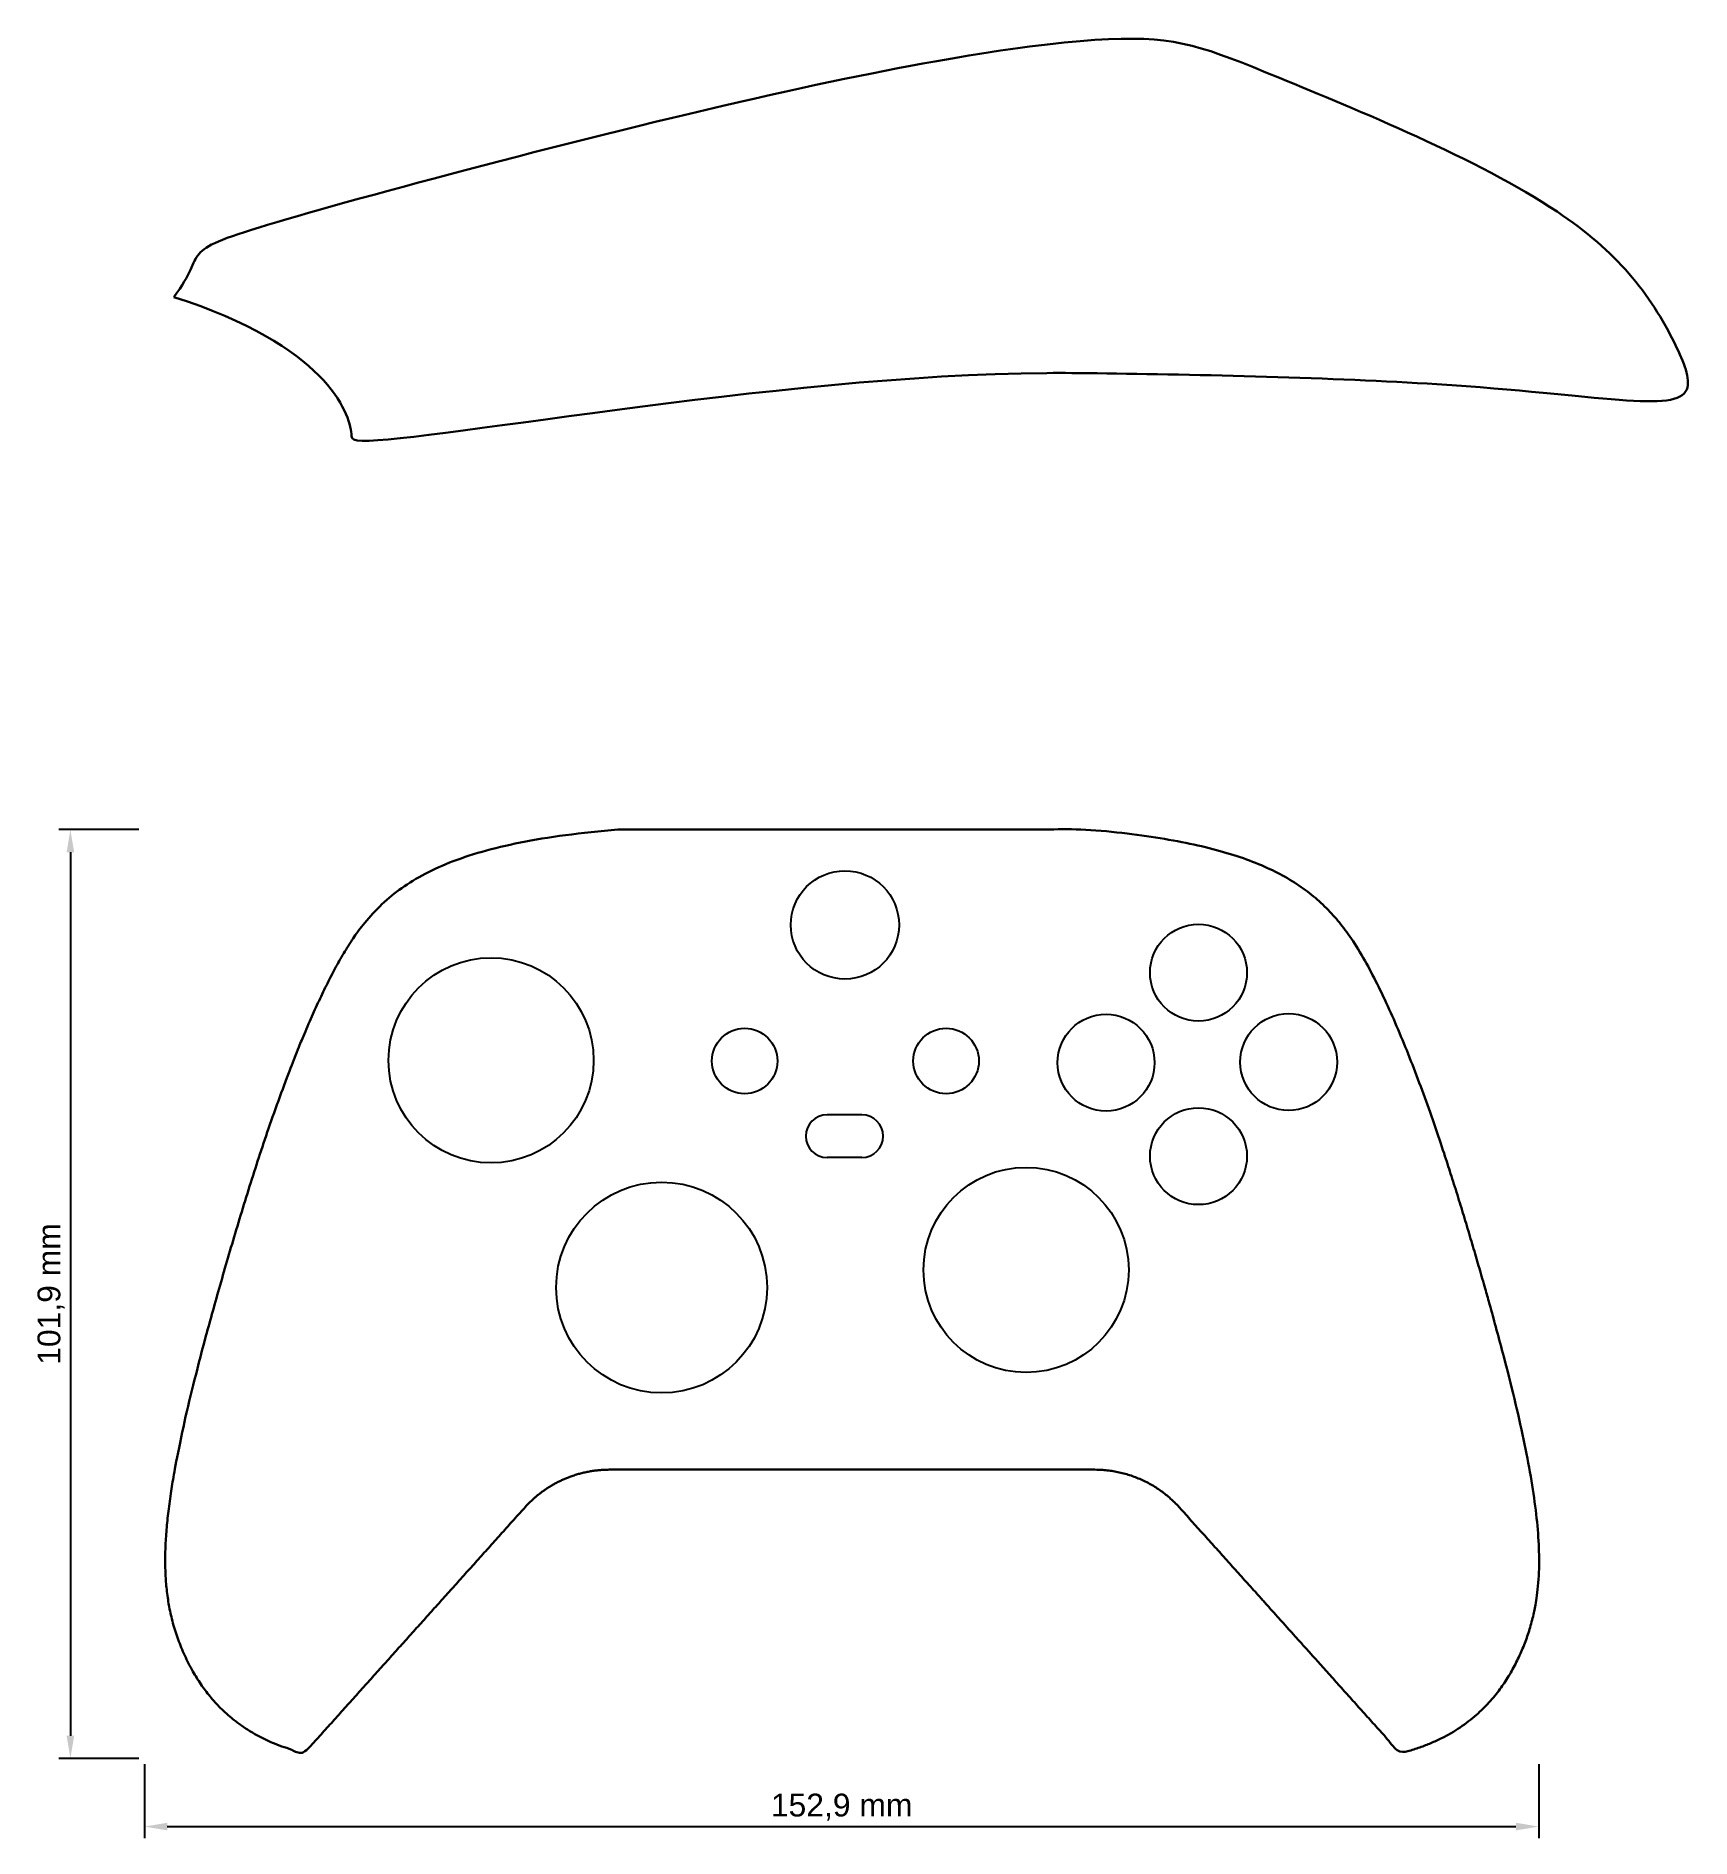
# Model space of a CAD drawing. Header units: millimetres. Extents: x 316 to 497, y 197 to 395.
import ezdxf

# ---------------------------------------------------------------- set-up
doc = ezdxf.new("R2010")
doc.units = ezdxf.units.MM
for name, color, linetype in [('butoane_meniu', 50, 'Continuous'), ('butoane_programabile', 6, 'Continuous'), ('dim', 3, 'Continuous'), ('loc manete', 120, 'Continuous')]:
    doc.layers.add(name, color=color, linetype=linetype)
doc.layers.add('desen', color=1, linetype='Continuous', lineweight=30)
doc.styles.get("Standard").update_dxf_attribs({"font": 'arial.ttf'})
doc.dimstyles.new('ISO-25', dxfattribs={"dimtxt": 2.5, "dimasz": 2.5, "dimexe": 1.25, "dimexo": 0.625, "dimtad": 1, "dimtxsty": 'Standard', "dimcen": 2.5, "dimadec": 0, "dimazin": 0, "dimtfac": 1, "dimtmove": 0, "dimatfit": 3, "dimfxl": 1, "dimarcsym": 0})

# ---------------------------------------------------------------- blocks, each defined once
blk = doc.blocks.new('*D2')
at = {"layer": 'Defpoints', "color": 0, "transparency": 16777216}
for p in [(327.79, 308.04), (319.66, 206.14), (327.79, 206.14)]:
    blk.add_point(p, dxfattribs=at)
at = {"layer": 'dim', "color": 0, "lineweight": -2, "transparency": 16777216}
for p, q in [((327.17, 308.04), (318.41, 308.04)), ((319.66, 305.54), (319.66, 208.64)), ((327.17, 206.14), (318.41, 206.14))]:
    blk.add_line(p, q, dxfattribs=at)
at = {"layer": 'dim', "color": 0, "transparency": 16777216}
for points in [[(319.25, 305.54), (320.08, 305.54), (319.66, 308.04)], [(319.25, 208.64), (320.08, 208.64), (319.66, 206.14)]]:
    blk.add_solid(points, dxfattribs=at)
at = {"layer": 'dim', "color": 0, "transparency": 16777216, "insert": (317.54, 257.09), "char_height": 2.5, "width": 16.6901, "attachment_point": 5, "rotation": 90}
blk.add_mtext('101,9 mm', dxfattribs=at)
blk = doc.blocks.new('*D3')
at = {"layer": 'Defpoints', "color": 0, "transparency": 16777216}
for p in [(327.79, 206.14), (480.69, 206.14), (480.69, 198.67)]:
    blk.add_point(p, dxfattribs=at)
at = {"layer": 'dim', "color": 0, "lineweight": -2, "transparency": 16777216}
for p, q in [((327.79, 205.52), (327.79, 197.42)), ((480.69, 205.52), (480.69, 197.42)), ((330.29, 198.67), (478.19, 198.67))]:
    blk.add_line(p, q, dxfattribs=at)
at = {"layer": 'dim', "color": 0, "transparency": 16777216}
for points in [[(330.29, 199.09), (330.29, 198.26), (327.79, 198.67)], [(478.19, 199.09), (478.19, 198.26), (480.69, 198.67)]]:
    blk.add_solid(points, dxfattribs=at)
at = {"layer": 'dim', "color": 0, "transparency": 16777216, "insert": (404.24, 200.8), "char_height": 2.5, "width": 17.0949, "attachment_point": 5}
blk.add_mtext('152,9 mm', dxfattribs=at)

msp = doc.modelspace()

# ---------------------------------------------------------------- linework, layer by layer
at = {"layer": 'butoane_meniu'}
for p, q in [((406.453, 276.75), (402.645, 276.75)), ((406.453, 272.062), (402.645, 272.062))]:
    msp.add_line(p, q, dxfattribs=at)
for centre, radius in [((404.599, 297.578), 5.938), ((393.605, 282.65), 3.594), ((415.695, 282.65), 3.594)]:
    msp.add_circle(centre, radius, dxfattribs=at)
for centre, start, end in [((402.645, 274.406), 90, 270), ((406.453, 274.406), 270, 90)]:
    msp.add_arc(centre, 2.344, start, end, dxfattribs=at)
at = {"layer": 'butoane_programabile'}
for centre in [(443.375, 292.341), (433.238, 282.464), (453.265, 282.533), (443.375, 272.205)]:
    msp.add_circle(centre, 5.313, dxfattribs=at)
at = {"layer": 'desen'}
msp.add_open_spline([(330.988, 366.452), (347.652, 361.126), (350.697, 352.671), (350.274, 348.951), (399.765, 358.425), (440.791, 358.002), (482.071, 357.072), (499.327, 352.76), (493.998, 365.527), (484.459, 377.361), (446.861, 392.644), (438.332, 396.297), (400.774, 390.548), (327.012, 370.933), (334.966, 371.607), (330.988, 366.452)], degree=3, knots=[0, 0, 0, 0, 0.8647237, 1, 2, 2.0622063, 2.4237585, 3, 3.2394871, 4, 5, 6, 7, 8, 9, 9, 9, 9], dxfattribs=at)
msp.add_rational_spline([(379.695, 308.044), (358.15, 306.196), (347.536, 295.715), (335.132, 255.957), (329.275, 231.813), (330.405, 217.59), (337.881, 208.535), (345.302, 206.719), (353.367, 215.704), (361.432, 224.689), (369.497, 233.674), (371.904, 236.356), (375.195, 237.825), (378.799, 237.825), (387.663, 237.825), (396.527, 237.825), (405.392, 237.825), (414.256, 237.825), (423.12, 237.825), (431.984, 237.825), (435.588, 237.825), (438.879, 236.356), (441.287, 233.674), (449.352, 224.689), (457.417, 215.704), (465.481, 206.719), (472.902, 208.535), (480.378, 217.59), (481.508, 231.813), (475.651, 255.957), (463.247, 295.715), (452.633, 306.196), (431.2, 308.044), (414.031, 308.044), (396.863, 308.044), (379.695, 308.044)], [1, 1, 1, 1, 1, 1, 1, 1, 1, 1, 1, 0.942150830145, 0.942150830145, 1, 1, 1, 1, 1, 1, 1, 0.942150830145, 0.942150830145, 1, 1, 1, 1, 1, 1, 1, 1, 1, 1, 1, 1, 1, 1], degree=3, knots=[0, 0, 0, 0, 1, 2, 3, 4, 5, 5, 5, 6, 6, 6, 6.8393263, 6.8393263, 6.8393263, 7.8393263, 7.8393263, 7.8393263, 8.8393263, 8.8393263, 8.8393263, 9.6786526, 9.6786526, 9.6786526, 10.6786526, 10.6786526, 10.6786526, 11.6786526, 12.6786526, 13.6786526, 14.6786526, 15.6786526, 15.6786526, 15.6786526, 16.6786526, 16.6786526, 16.6786526, 16.6786526], dxfattribs=at)
at = {"layer": 'loc manete'}
for centre, radius in [((365.796, 282.721), 11.25), ((424.47, 259.733), 11.25), ((384.499, 257.797), 11.563)]:
    msp.add_circle(centre, radius, dxfattribs=at)

# ---------------------------------------------------------------- dimensions: what is measured, and where the dimension line sits
at = {"layer": 'dim'}
dim = msp.add_linear_dim(base=(319.664, 206.144), p1=(327.792, 308.044), p2=(327.792, 206.144), angle=90, text='<> mm', dimstyle='ISO-25', dxfattribs=at)
dim.commit()
dim.dimension.update_dxf_attribs({"geometry": '*D2', "text_midpoint": (317.536, 257.094)})
dim = msp.add_linear_dim(base=(480.692, 198.675), p1=(327.792, 206.144), p2=(480.692, 206.144), text='<> mm', dimstyle='ISO-25', dxfattribs=at)
dim.commit()
dim.dimension.update_dxf_attribs({"geometry": '*D3', "text_midpoint": (404.242, 200.802)})

doc.saveas('drawing.dxf')
